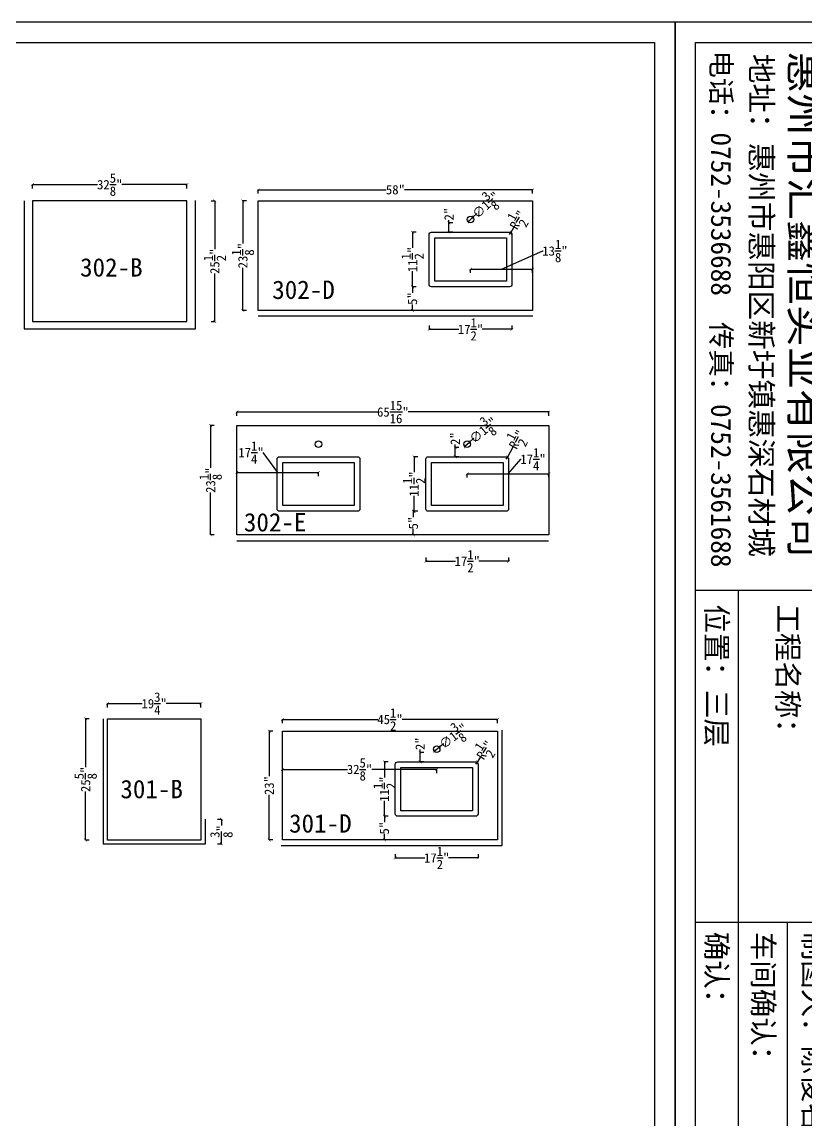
# Model space of a CAD drawing. Header units: millimetres. Extents: x 3183 to 64783, y -8707 to 2293.
# Drawn here: x 7377 to 11586, y -3600 to 2293 of the extents above; entities that cross this region are included whole.
import ezdxf

# ---------------------------------------------------------------- set-up
doc = ezdxf.new("R2010")
doc.units = ezdxf.units.MM
for name, color, linetype in [('大样', 3, 'Continuous'), ('标注', 1, 'Continuous'), ('框', 4, 'Continuous'), ('编号', 6, 'Continuous')]:
    doc.layers.add(name, color=color, linetype=linetype)
doc.styles.add('样式 1', font='NSimSun.ttf')
doc.linetypes.add('ZIGZAG', pattern='A,0.00254,-5.08,[131,ltypeshp.shx,S=5.08,R=0,X=-5.08,Y=0],-10.16,[131,ltypeshp.shx,S=5.08,R=180,X=5.08,Y=0],-5.08', length=20.32254)
doc.dimstyles.new('英寸', dxfattribs={"dimtxt": 50, "dimasz": 15, "dimexe": 1, "dimexo": 0.5, "dimtad": 0, "dimdec": 4, "dimlfac": 0.03937, "dimlunit": 5, "dimtxsty": '样式 1', "dimblk": 'ARCHTICK', "dimcen": 2.5, "dimclrt": 1, "dimadec": 0, "dimazin": 0, "dimtfac": 1, "dimtdec": 4, "dimtmove": 0, "dimatfit": 3, "dimfxl": 20, "dimfxlon": 1, "dimtolj": 1, "dimarcsym": 0})

# ---------------------------------------------------------------- blocks, each defined once
blk = doc.blocks.new('框')
for p, q in [((20795, -6593.4), (20795, -7291.7)), ((20795, -6844.9), (26301.7, -6844.9)), ((19174.7, -7084.3), (24363.8, -7084.3))]:
    blk.add_line(p, q)
at = {"layer": '框'}
blk.add_line((19174.7, -6593.4), (19174.7, -7291.7), dxfattribs=at)
for points in [[(16401.7, -391.7), (26401.7, -391.7), (26401.7, -7391.7), (16401.7, -7391.7)], [(16501.7, -491.7), (26301.7, -491.7), (26301.7, -7291.7), (16501.7, -7291.7)]]:
    blk.add_lwpolyline(points, close=True, dxfattribs=at)
at = {"layer": '框', "style": '样式 1'}
for s, height, p in [('惠州市汇鑫恒实业有限公司', 151.106, (16544.1, -6828.5)), ('地址：惠州市惠阳区新圩镇惠深石材城', 105.84, (16557.1, -7023.4)), ('电话：0752-3536688', 97.689, (16541.1, -7215.8)), ('传真：0752-3561688', 97.689, (17865.9, -7215.8))]:
    blk.add_text(s, height=height, dxfattribs=at).set_placement(p)
for tag, p in [('制图人：', (20840.1, -6764.8)), ('出图日期：', (22426.6, -6767.5)), ('图号：', (24401.3, -6776.7)), ('工程名称：', (19243.4, -6892.1)), ('车间确认：', (20840.1, -7012.5)), ('出货日期：', (22426.6, -7010.9)), ('工程编号：', (24384.7, -7131.5)), ('位置：', (19243.4, -7239.7)), ('确认：', (20840.1, -7240)), ('单位：', (22426.6, -7248.8))]:
    blk.add_attdef(tag, p, '', height=101.9, dxfattribs=at)
blk = doc.blocks.new('_ArchTick')
at = {"color": 0, "linetype": 'ByBlock', "const_width": 0.15}
blk.add_lwpolyline([(-0.5, -0.5), (0.5, 0.5)], dxfattribs=at)
blk = doc.blocks.new('*D18')
at = {"layer": 'Defpoints', "color": 0, "transparency": 16777216}
for p in [(8262.3, 1419.7), (7433.6, 1311.6), (8262.3, 1311.6)]:
    blk.add_point(p, dxfattribs=at)
at = {"layer": '标注', "color": 0, "lineweight": -2, "transparency": 16777216}
for p, q in [((7433.6, 1399.7), (7433.6, 1420.7)), ((7433.6, 1419.7), (7782.6, 1419.7)), ((8262.3, 1419.7), (7913.2, 1419.7)), ((8262.3, 1399.7), (8262.3, 1420.7))]:
    blk.add_line(p, q, dxfattribs=at)
at = {"layer": '标注', "color": 0, "lineweight": -2, "transparency": 16777216, "xscale": 15, "yscale": 15, "zscale": 15, "rotation": 180}
blk.add_blockref('_ArchTick', (7433.6, 1419.7), dxfattribs=at)
at = {"layer": '标注', "color": 0, "lineweight": -2, "transparency": 16777216, "xscale": 15, "yscale": 15, "zscale": 15}
blk.add_blockref('_ArchTick', (8262.3, 1419.7), dxfattribs=at)
at = {"layer": '标注', "color": 1, "transparency": 16777216, "insert": (7847.9, 1419.7), "char_height": 50, "attachment_point": 5, "style": '样式 1'}
blk.add_mtext('\\A1;32{\\H1x;\\S5/8;}"', dxfattribs=at)
blk = doc.blocks.new('*D19')
at = {"layer": 'Defpoints', "color": 0, "transparency": 16777216}
for p in [(8053.4, 1332.3), (8053.4, 684.6), (8411.7, 684.6)]:
    blk.add_point(p, dxfattribs=at)
at = {"layer": '标注', "color": 0, "lineweight": -2, "transparency": 16777216}
for p, q in [((8391.7, 1332.3), (8412.7, 1332.3)), ((8411.7, 1332.3), (8411.7, 1073.6)), ((8411.7, 684.6), (8411.7, 943.3)), ((8391.7, 684.6), (8412.7, 684.6))]:
    blk.add_line(p, q, dxfattribs=at)
at = {"layer": '标注', "color": 0, "lineweight": -2, "transparency": 16777216, "xscale": 15, "yscale": 15, "zscale": 15}
for p, rotation in [((8411.7, 1332.3), 90), ((8411.7, 684.6), 270)]:
    blk.add_blockref('_ArchTick', p, dxfattribs=dict(at, rotation=rotation))
at = {"layer": '标注', "color": 1, "transparency": 16777216, "insert": (8411.7, 1008.4), "char_height": 50, "attachment_point": 5, "rotation": 90, "style": '样式 1'}
blk.add_mtext('\\A1;25{\\H1x;\\S1/2;}"', dxfattribs=at)
blk = doc.blocks.new('*D22')
at = {"layer": 'Defpoints', "color": 0, "transparency": 16777216}
for p in [(10118, 1392), (8644.8, 1332.3), (10118, 1332.3)]:
    blk.add_point(p, dxfattribs=at)
at = {"layer": '标注', "color": 0, "lineweight": -2, "transparency": 16777216}
for p, q in [((8644.8, 1372), (8644.8, 1393)), ((8644.8, 1392), (9332.2, 1392)), ((10118, 1392), (9430.6, 1392)), ((10118, 1372), (10118, 1393))]:
    blk.add_line(p, q, dxfattribs=at)
at = {"layer": '标注', "color": 0, "lineweight": -2, "transparency": 16777216, "xscale": 15, "yscale": 15, "zscale": 15, "rotation": 180}
blk.add_blockref('_ArchTick', (8644.8, 1392), dxfattribs=at)
at = {"layer": '标注', "color": 0, "lineweight": -2, "transparency": 16777216, "xscale": 15, "yscale": 15, "zscale": 15}
blk.add_blockref('_ArchTick', (10118, 1392), dxfattribs=at)
at = {"layer": '标注', "color": 1, "transparency": 16777216, "insert": (9381.4, 1392), "char_height": 50, "attachment_point": 5, "style": '样式 1'}
blk.add_mtext('\\A1;58"', dxfattribs=at)
blk = doc.blocks.new('*D23')
at = {"layer": 'Defpoints', "color": 0, "transparency": 16777216}
for p in [(8562.3, 1332.3), (8644.8, 1332.3), (8644.8, 744.9)]:
    blk.add_point(p, dxfattribs=at)
at = {"layer": '标注', "color": 0, "lineweight": -2, "transparency": 16777216}
for p, q in [((8582.3, 1332.3), (8561.3, 1332.3)), ((8562.3, 1332.3), (8562.3, 1104.2)), ((8562.3, 744.9), (8562.3, 973)), ((8582.3, 744.9), (8561.3, 744.9))]:
    blk.add_line(p, q, dxfattribs=at)
at = {"layer": '标注', "color": 0, "lineweight": -2, "transparency": 16777216, "xscale": 15, "yscale": 15, "zscale": 15}
for p, rotation in [((8562.3, 1332.3), 90), ((8562.3, 744.9), 270)]:
    blk.add_blockref('_ArchTick', p, dxfattribs=dict(at, rotation=rotation))
at = {"layer": '标注', "color": 1, "transparency": 16777216, "insert": (8562.3, 1038.6), "char_height": 50, "attachment_point": 5, "rotation": 90, "style": '样式 1'}
blk.add_mtext('\\A1;23{\\H1x;\\S1/8;}"', dxfattribs=at)
blk = doc.blocks.new('*D24')
at = {"layer": 'Defpoints', "color": 0, "transparency": 16777216}
for p in [(10118, 965.9), (9784.6, 871.9), (10118, 871.9)]:
    blk.add_point(p, dxfattribs=at)
at = {"layer": '标注', "color": 0, "lineweight": -2, "transparency": 16777216}
for p, q in [((9951.3, 965.9), (10173.3, 1063.7)), ((10173.3, 1063.7), (10174.5, 1063.7)), ((9784.6, 945.9), (9784.6, 966.9)), ((9784.6, 965.9), (10118, 965.9)), ((10118, 945.9), (10118, 966.9))]:
    blk.add_line(p, q, dxfattribs=at)
at = {"layer": '标注', "color": 0, "lineweight": -2, "transparency": 16777216, "xscale": 15, "yscale": 15, "zscale": 15, "rotation": 180}
blk.add_blockref('_ArchTick', (9784.6, 965.9), dxfattribs=at)
at = {"layer": '标注', "color": 0, "lineweight": -2, "transparency": 16777216, "xscale": 15, "yscale": 15, "zscale": 15}
blk.add_blockref('_ArchTick', (10118, 965.9), dxfattribs=at)
at = {"layer": '标注', "color": 1, "transparency": 16777216, "insert": (10237.9, 1063.7), "char_height": 50, "attachment_point": 5, "style": '样式 1'}
blk.add_mtext('\\A1;13{\\H1x;\\S1/8;}"', dxfattribs=at)
blk = doc.blocks.new('*D25')
at = {"layer": 'Defpoints', "color": 0, "transparency": 16777216}
for p in [(9562.4, 1063), (10006.9, 1063), (10006.9, 643.3)]:
    blk.add_point(p, dxfattribs=at)
at = {"layer": '标注', "color": 0, "lineweight": -2, "transparency": 16777216}
for p, q in [((9562.4, 663.3), (9562.4, 642.3)), ((10006.9, 663.3), (10006.9, 642.3)), ((9562.4, 643.3), (9721.7, 643.3)), ((10006.9, 643.3), (9847.6, 643.3))]:
    blk.add_line(p, q, dxfattribs=at)
at = {"layer": '标注', "color": 0, "lineweight": -2, "transparency": 16777216, "xscale": 15, "yscale": 15, "zscale": 15, "rotation": 180}
blk.add_blockref('_ArchTick', (9562.4, 643.3), dxfattribs=at)
at = {"layer": '标注', "color": 0, "lineweight": -2, "transparency": 16777216, "xscale": 15, "yscale": 15, "zscale": 15}
blk.add_blockref('_ArchTick', (10006.9, 643.3), dxfattribs=at)
at = {"layer": '标注', "color": 1, "transparency": 16777216, "insert": (9784.6, 643.3), "char_height": 50, "attachment_point": 5, "style": '样式 1'}
blk.add_mtext('\\A1;17{\\H1x;\\S1/2;}"', dxfattribs=at)
blk = doc.blocks.new('*D26')
at = {"layer": 'Defpoints', "color": 0, "transparency": 16777216}
for p in [(9473.4, 1164), (9692.5, 1164), (9692.5, 871.9)]:
    blk.add_point(p, dxfattribs=at)
at = {"layer": '标注', "color": 0, "lineweight": -2, "transparency": 16777216}
for p, q in [((9493.4, 1164), (9472.4, 1164)), ((9473.4, 1164), (9473.4, 1080.9)), ((9473.4, 871.9), (9473.4, 955)), ((9493.4, 871.9), (9472.4, 871.9))]:
    blk.add_line(p, q, dxfattribs=at)
at = {"layer": '标注', "color": 0, "lineweight": -2, "transparency": 16777216, "xscale": 15, "yscale": 15, "zscale": 15}
for p, rotation in [((9473.4, 1164), 90), ((9473.4, 871.9), 270)]:
    blk.add_blockref('_ArchTick', p, dxfattribs=dict(at, rotation=rotation))
at = {"layer": '标注', "color": 1, "transparency": 16777216, "insert": (9473.4, 1018), "char_height": 50, "attachment_point": 5, "rotation": 90, "style": '样式 1'}
blk.add_mtext('\\A1;11{\\H1x;\\S1/2;}"', dxfattribs=at)
blk = doc.blocks.new('*D27')
at = {"layer": 'Defpoints', "color": 0, "transparency": 16777216}
for p in [(9692.5, 871.9), (9473.4, 744.9), (9692.5, 744.9)]:
    blk.add_point(p, dxfattribs=at)
at = {"layer": '标注', "color": 0, "lineweight": -2, "transparency": 16777216}
for p, q in [((9493.4, 871.9), (9472.4, 871.9)), ((9473.4, 871.9), (9473.4, 839.8)), ((9473.4, 744.9), (9473.4, 777.1)), ((9493.4, 744.9), (9472.4, 744.9))]:
    blk.add_line(p, q, dxfattribs=at)
at = {"layer": '标注', "color": 0, "lineweight": -2, "transparency": 16777216, "xscale": 15, "yscale": 15, "zscale": 15}
for p, rotation in [((9473.4, 871.9), 90), ((9473.4, 744.9), 270)]:
    blk.add_blockref('_ArchTick', p, dxfattribs=dict(at, rotation=rotation))
at = {"layer": '标注', "color": 1, "transparency": 16777216, "insert": (9473.4, 808.4), "char_height": 50, "attachment_point": 5, "rotation": 90, "style": '样式 1'}
blk.add_mtext('\\A1;5"', dxfattribs=at)
blk = doc.blocks.new('*D28')
at = {"layer": 'Defpoints', "color": 0, "transparency": 16777216}
for p in [(9668.9, 1214.8), (9784.6, 1214.8), (9784.6, 1164)]:
    blk.add_point(p, dxfattribs=at)
at = {"layer": '标注', "color": 0, "lineweight": -2, "transparency": 16777216}
for p, q in [((9688.9, 1214.8), (9667.9, 1214.8)), ((9668.9, 1214.8), (9668.9, 1229.8)), ((9668.9, 1164), (9668.9, 1214.8)), ((9688.9, 1164), (9667.9, 1164))]:
    blk.add_line(p, q, dxfattribs=at)
at = {"layer": '标注', "color": 0, "lineweight": -2, "transparency": 16777216, "xscale": 15, "yscale": 15, "zscale": 15}
for p, rotation in [((9668.9, 1214.8), 90), ((9668.9, 1164), 270)]:
    blk.add_blockref('_ArchTick', p, dxfattribs=dict(at, rotation=rotation))
at = {"layer": '标注', "color": 1, "transparency": 16777216, "insert": (9668.9, 1261.4), "char_height": 50, "attachment_point": 5, "rotation": 90, "style": '样式 1'}
blk.add_mtext('\\A1;2"', dxfattribs=at)
blk = doc.blocks.new('*D29')
at = {"layer": 'Defpoints', "color": 0, "transparency": 16777216}
for p in [(9994.2, 1151.3), (10000.4, 1162.4)]:
    blk.add_point(p, dxfattribs=at)
at = {"layer": '标注', "color": 0, "lineweight": -2, "transparency": 16777216}
for p in [(10015, 1188.6), (9994.2, 1151.3)]:
    blk.add_line(p, (10000.4, 1162.4), dxfattribs=at)
at = {"layer": '标注', "color": 0, "lineweight": -2, "transparency": 16777216, "xscale": 15, "yscale": 15, "zscale": 15, "rotation": 240.7842765634406}
blk.add_blockref('_ArchTick', (10000.4, 1162.4), dxfattribs=at)
at = {"layer": '标注', "color": 1, "transparency": 16777216, "insert": (10038.4, 1230.5), "char_height": 50, "attachment_point": 5, "rotation": 60.78428, "style": '样式 1'}
blk.add_mtext('\\A1;R{\\H1x;\\S1/2;}"', dxfattribs=at)
blk = doc.blocks.new('*D30')
at = {"layer": 'Defpoints', "color": 0, "transparency": 16777216}
for p in [(9797.4, 1244.2), (9771.9, 1220.3)]:
    blk.add_point(p, dxfattribs=at)
at = {"layer": '标注', "color": 0, "lineweight": -2, "transparency": 16777216}
for p in [(9771.9, 1220.3), (9819.2, 1264.8)]:
    blk.add_line(p, (9797.4, 1244.2), dxfattribs=at)
at = {"layer": '标注', "color": 0, "lineweight": -2, "transparency": 16777216, "xscale": 15, "yscale": 15, "zscale": 15}
for p, rotation in [((9797.4, 1244.2), 223.2297964419251), ((9771.9, 1220.3), 43.22979644192511)]:
    blk.add_blockref('_ArchTick', p, dxfattribs=dict(at, rotation=rotation))
at = {"layer": '标注', "color": 1, "transparency": 16777216, "insert": (9867.5, 1310.2), "char_height": 50, "attachment_point": 5, "rotation": 43.2298, "style": '样式 1'}
blk.add_mtext('\\A1;∅1{\\H1x;\\S3/8;}"', dxfattribs=at)
blk = doc.blocks.new('*D31')
at = {"layer": 'Defpoints', "color": 0, "transparency": 16777216}
for p in [(10205.2, 199.6), (8530.4, 127.4), (10205.2, 127.4)]:
    blk.add_point(p, dxfattribs=at)
at = {"layer": '标注', "color": 0, "lineweight": -2, "transparency": 16777216}
for p, q in [((8530.4, 179.6), (8530.4, 200.6)), ((8530.4, 199.6), (9286.5, 199.6)), ((10205.2, 199.6), (9449.2, 199.6)), ((10205.2, 179.6), (10205.2, 200.6))]:
    blk.add_line(p, q, dxfattribs=at)
at = {"layer": '标注', "color": 0, "lineweight": -2, "transparency": 16777216, "xscale": 15, "yscale": 15, "zscale": 15, "rotation": 180}
blk.add_blockref('_ArchTick', (8530.4, 199.6), dxfattribs=at)
at = {"layer": '标注', "color": 0, "lineweight": -2, "transparency": 16777216, "xscale": 15, "yscale": 15, "zscale": 15}
blk.add_blockref('_ArchTick', (10205.2, 199.6), dxfattribs=at)
at = {"layer": '标注', "color": 1, "transparency": 16777216, "insert": (9367.8, 199.6), "char_height": 50, "attachment_point": 5, "style": '样式 1'}
blk.add_mtext('\\A1;65{\\H1x;\\S15/16;}"', dxfattribs=at)
blk = doc.blocks.new('*D32')
at = {"layer": 'Defpoints', "color": 0, "transparency": 16777216}
for p in [(8389.2, 127.4), (8649.6, 127.4), (8649.6, -460)]:
    blk.add_point(p, dxfattribs=at)
at = {"layer": '标注', "color": 0, "lineweight": -2, "transparency": 16777216}
for p, q in [((8409.2, 127.4), (8388.2, 127.4)), ((8389.2, 127.4), (8389.2, -100.7)), ((8389.2, -460), (8389.2, -231.9)), ((8409.2, -460), (8388.2, -460))]:
    blk.add_line(p, q, dxfattribs=at)
at = {"layer": '标注', "color": 0, "lineweight": -2, "transparency": 16777216, "xscale": 15, "yscale": 15, "zscale": 15}
for p, rotation in [((8389.2, 127.4), 90), ((8389.2, -460), 270)]:
    blk.add_blockref('_ArchTick', p, dxfattribs=dict(at, rotation=rotation))
at = {"layer": '标注', "color": 1, "transparency": 16777216, "insert": (8389.2, -166.3), "char_height": 50, "attachment_point": 5, "rotation": 90, "style": '样式 1'}
blk.add_mtext('\\A1;23{\\H1x;\\S1/8;}"', dxfattribs=at)
blk = doc.blocks.new('*D33')
at = {"layer": 'Defpoints', "color": 0, "transparency": 16777216}
for p in [(8968.5, -124.3), (8530.4, -293.6), (8968.5, -333)]:
    blk.add_point(p, dxfattribs=at)
at = {"layer": '标注', "color": 0, "lineweight": -2, "transparency": 16777216}
for p, q in [((8672.1, -17.9), (8670.9, -17.9)), ((8749.5, -124.3), (8672.1, -17.9)), ((8530.4, -144.3), (8530.4, -123.3)), ((8530.4, -124.3), (8968.5, -124.3)), ((8968.5, -144.3), (8968.5, -123.3))]:
    blk.add_line(p, q, dxfattribs=at)
at = {"layer": '标注', "color": 0, "lineweight": -2, "transparency": 16777216, "xscale": 15, "yscale": 15, "zscale": 15, "rotation": 180}
blk.add_blockref('_ArchTick', (8530.4, -124.3), dxfattribs=at)
at = {"layer": '标注', "color": 0, "lineweight": -2, "transparency": 16777216, "xscale": 15, "yscale": 15, "zscale": 15}
blk.add_blockref('_ArchTick', (8968.5, -124.3), dxfattribs=at)
at = {"layer": '标注', "color": 1, "transparency": 16777216, "insert": (8606.4, -17.9), "char_height": 50, "attachment_point": 5, "style": '样式 1'}
blk.add_mtext('\\A1;17{\\H1x;\\S1/4;}"', dxfattribs=at)
blk = doc.blocks.new('*D34')
at = {"layer": 'Defpoints', "color": 0, "transparency": 16777216}
for p in [(10205.2, -132.8), (9767.1, -333), (10205.2, -333)]:
    blk.add_point(p, dxfattribs=at)
at = {"layer": '标注', "color": 0, "lineweight": -2, "transparency": 16777216}
for p, q in [((9986.1, -132.8), (10054.5, -53.6)), ((10054.5, -53.6), (10055.8, -53.6)), ((9767.1, -152.8), (9767.1, -131.8)), ((9767.1, -132.8), (10205.2, -132.8)), ((10205.2, -152.8), (10205.2, -131.8))]:
    blk.add_line(p, q, dxfattribs=at)
at = {"layer": '标注', "color": 0, "lineweight": -2, "transparency": 16777216, "xscale": 15, "yscale": 15, "zscale": 15, "rotation": 180}
blk.add_blockref('_ArchTick', (9767.1, -132.8), dxfattribs=at)
at = {"layer": '标注', "color": 0, "lineweight": -2, "transparency": 16777216, "xscale": 15, "yscale": 15, "zscale": 15}
blk.add_blockref('_ArchTick', (10205.2, -132.8), dxfattribs=at)
at = {"layer": '标注', "color": 1, "transparency": 16777216, "insert": (10120.2, -53.6), "char_height": 50, "attachment_point": 5, "style": '样式 1'}
blk.add_mtext('\\A1;17{\\H1x;\\S1/4;}"', dxfattribs=at)
blk = doc.blocks.new('*D35')
at = {"layer": 'Defpoints', "color": 0, "transparency": 16777216}
for p in [(9702.5, 9.9), (9767.1, 9.9), (9767.1, -40.9)]:
    blk.add_point(p, dxfattribs=at)
at = {"layer": '标注', "color": 0, "lineweight": -2, "transparency": 16777216}
for p, q in [((9722.5, 9.9), (9701.5, 9.9)), ((9702.5, 9.9), (9702.5, 24.9)), ((9702.5, -40.9), (9702.5, 9.9)), ((9722.5, -40.9), (9701.5, -40.9))]:
    blk.add_line(p, q, dxfattribs=at)
at = {"layer": '标注', "color": 0, "lineweight": -2, "transparency": 16777216, "xscale": 15, "yscale": 15, "zscale": 15}
for p, rotation in [((9702.5, 9.9), 90), ((9702.5, -40.9), 270)]:
    blk.add_blockref('_ArchTick', p, dxfattribs=dict(at, rotation=rotation))
at = {"layer": '标注', "color": 1, "transparency": 16777216, "insert": (9702.5, 56.6), "char_height": 50, "attachment_point": 5, "rotation": 90, "style": '样式 1'}
blk.add_mtext('\\A1;2"', dxfattribs=at)
blk = doc.blocks.new('*D36')
at = {"layer": 'Defpoints', "color": 0, "transparency": 16777216}
for p in [(9481.2, -40.9), (9600.8, -40.9), (9600.8, -333)]:
    blk.add_point(p, dxfattribs=at)
at = {"layer": '标注', "color": 0, "lineweight": -2, "transparency": 16777216}
for p, q in [((9501.2, -40.9), (9480.2, -40.9)), ((9481.2, -40.9), (9481.2, -124)), ((9481.2, -333), (9481.2, -249.8)), ((9501.2, -333), (9480.2, -333))]:
    blk.add_line(p, q, dxfattribs=at)
at = {"layer": '标注', "color": 0, "lineweight": -2, "transparency": 16777216, "xscale": 15, "yscale": 15, "zscale": 15}
for p, rotation in [((9481.2, -40.9), 90), ((9481.2, -333), 270)]:
    blk.add_blockref('_ArchTick', p, dxfattribs=dict(at, rotation=rotation))
at = {"layer": '标注', "color": 1, "transparency": 16777216, "insert": (9481.2, -186.9), "char_height": 50, "attachment_point": 5, "rotation": 90, "style": '样式 1'}
blk.add_mtext('\\A1;11{\\H1x;\\S1/2;}"', dxfattribs=at)
blk = doc.blocks.new('*D37')
at = {"layer": 'Defpoints', "color": 0, "transparency": 16777216}
for p in [(9657.3, -333), (9477.5, -460), (9657.3, -460)]:
    blk.add_point(p, dxfattribs=at)
at = {"layer": '标注', "color": 0, "lineweight": -2, "transparency": 16777216}
for p, q in [((9497.5, -333), (9476.5, -333)), ((9477.5, -333), (9477.5, -365.1)), ((9497.5, -460), (9476.5, -460)), ((9477.5, -460), (9477.5, -427.8))]:
    blk.add_line(p, q, dxfattribs=at)
at = {"layer": '标注', "color": 0, "lineweight": -2, "transparency": 16777216, "xscale": 15, "yscale": 15, "zscale": 15}
for p, rotation in [((9477.5, -333), 90), ((9477.5, -460), 270)]:
    blk.add_blockref('_ArchTick', p, dxfattribs=dict(at, rotation=rotation))
at = {"layer": '标注', "color": 1, "transparency": 16777216, "insert": (9477.5, -396.5), "char_height": 50, "attachment_point": 5, "rotation": 90, "style": '样式 1'}
blk.add_mtext('\\A1;5"', dxfattribs=at)
blk = doc.blocks.new('*D38')
at = {"layer": 'Defpoints', "color": 0, "transparency": 16777216}
for p in [(9544.8, -270.3), (9989.3, -270.3), (9989.3, -601.1)]:
    blk.add_point(p, dxfattribs=at)
at = {"layer": '标注', "color": 0, "lineweight": -2, "transparency": 16777216}
for p, q in [((9544.8, -581.1), (9544.8, -602.1)), ((9989.3, -581.1), (9989.3, -602.1)), ((9544.8, -601.1), (9704.2, -601.1)), ((9989.3, -601.1), (9830, -601.1))]:
    blk.add_line(p, q, dxfattribs=at)
at = {"layer": '标注', "color": 0, "lineweight": -2, "transparency": 16777216, "xscale": 15, "yscale": 15, "zscale": 15, "rotation": 180}
blk.add_blockref('_ArchTick', (9544.8, -601.1), dxfattribs=at)
at = {"layer": '标注', "color": 0, "lineweight": -2, "transparency": 16777216, "xscale": 15, "yscale": 15, "zscale": 15}
blk.add_blockref('_ArchTick', (9989.3, -601.1), dxfattribs=at)
at = {"layer": '标注', "color": 1, "transparency": 16777216, "insert": (9767.1, -601.1), "char_height": 50, "attachment_point": 5, "style": '样式 1'}
blk.add_mtext('\\A1;17{\\H1x;\\S1/2;}"', dxfattribs=at)
blk = doc.blocks.new('*D39')
at = {"layer": 'Defpoints', "color": 0, "transparency": 16777216}
for p in [(9753.8, 16), (9780.3, 38.8)]:
    blk.add_point(p, dxfattribs=at)
at = {"layer": '标注', "color": 0, "lineweight": -2, "transparency": 16777216}
for p in [(9753.8, 16), (9803.1, 58.3)]:
    blk.add_line(p, (9780.3, 38.8), dxfattribs=at)
at = {"layer": '标注', "color": 0, "lineweight": -2, "transparency": 16777216, "xscale": 15, "yscale": 15, "zscale": 15}
for p, rotation in [((9753.8, 16), 40.62818012441288), ((9780.3, 38.8), 220.6281801244129)]:
    blk.add_blockref('_ArchTick', p, dxfattribs=dict(at, rotation=rotation))
at = {"layer": '标注', "color": 1, "transparency": 16777216, "insert": (9853.4, 101.4), "char_height": 50, "attachment_point": 5, "rotation": 40.62818, "style": '样式 1'}
blk.add_mtext('\\A1;∅1{\\H1x;\\S3/8;}"', dxfattribs=at)
blk = doc.blocks.new('*D40')
at = {"layer": 'Defpoints', "color": 0, "transparency": 16777216}
for p in [(9976.6, -53.6), (9982.7, -42.4)]:
    blk.add_point(p, dxfattribs=at)
at = {"layer": '标注', "color": 0, "lineweight": -2, "transparency": 16777216}
for p in [(10011.2, 10.3), (9976.6, -53.6)]:
    blk.add_line(p, (9982.7, -42.4), dxfattribs=at)
at = {"layer": '标注', "color": 0, "lineweight": -2, "transparency": 16777216, "xscale": 15, "yscale": 15, "zscale": 15, "rotation": 241.607995542872}
blk.add_blockref('_ArchTick', (9982.7, -42.4), dxfattribs=at)
at = {"layer": '标注', "color": 1, "transparency": 16777216, "insert": (10034, 52.5), "char_height": 50, "attachment_point": 5, "rotation": 61.608, "style": '样式 1'}
blk.add_mtext('\\A1;R{\\H1x;\\S1/2;}"', dxfattribs=at)
blk = doc.blocks.new('*D48')
at = {"layer": 'Defpoints', "color": 0, "transparency": 16777216}
for p in [(8337, -1365.3), (7835.4, -1616.2), (8337, -1616.2)]:
    blk.add_point(p, dxfattribs=at)
at = {"layer": '标注', "color": 0, "lineweight": -2, "transparency": 16777216}
for p, q in [((7835.4, -1385.3), (7835.4, -1364.3)), ((7835.4, -1365.3), (8021.7, -1365.3)), ((8337, -1365.3), (8150.6, -1365.3)), ((8337, -1385.3), (8337, -1364.3))]:
    blk.add_line(p, q, dxfattribs=at)
at = {"layer": '标注', "color": 0, "lineweight": -2, "transparency": 16777216, "xscale": 15, "yscale": 15, "zscale": 15, "rotation": 180}
blk.add_blockref('_ArchTick', (7835.4, -1365.3), dxfattribs=at)
at = {"layer": '标注', "color": 0, "lineweight": -2, "transparency": 16777216, "xscale": 15, "yscale": 15, "zscale": 15}
blk.add_blockref('_ArchTick', (8337, -1365.3), dxfattribs=at)
at = {"layer": '标注', "color": 1, "transparency": 16777216, "insert": (8086.2, -1365.3), "char_height": 50, "attachment_point": 5, "style": '样式 1'}
blk.add_mtext('\\A1;19{\\H1x;\\S3/4;}"', dxfattribs=at)
blk = doc.blocks.new('*D49')
at = {"layer": 'Defpoints', "color": 0, "transparency": 16777216}
for p in [(7718.1, -1446.4), (7835.4, -1446.4), (7835.4, -2097.2)]:
    blk.add_point(p, dxfattribs=at)
at = {"layer": '标注', "color": 0, "lineweight": -2, "transparency": 16777216}
for p, q in [((7738.1, -1446.4), (7717.1, -1446.4)), ((7718.1, -1446.4), (7718.1, -1706.2)), ((7718.1, -2097.2), (7718.1, -1837.4)), ((7738.1, -2097.2), (7717.1, -2097.2))]:
    blk.add_line(p, q, dxfattribs=at)
at = {"layer": '标注', "color": 0, "lineweight": -2, "transparency": 16777216, "xscale": 15, "yscale": 15, "zscale": 15}
for p, rotation in [((7718.1, -1446.4), 90), ((7718.1, -2097.2), 270)]:
    blk.add_blockref('_ArchTick', p, dxfattribs=dict(at, rotation=rotation))
at = {"layer": '标注', "color": 1, "transparency": 16777216, "insert": (7718.1, -1771.8), "char_height": 50, "attachment_point": 5, "rotation": 90, "style": '样式 1'}
blk.add_mtext('\\A1;25{\\H1x;\\S5/8;}"', dxfattribs=at)
blk = doc.blocks.new('*D50')
at = {"layer": 'Defpoints', "color": 0, "transparency": 16777216}
for p in [(9930.2, -1450.4), (8774.5, -1512.9), (9930.2, -1512.9)]:
    blk.add_point(p, dxfattribs=at)
at = {"layer": '标注', "color": 0, "lineweight": -2, "transparency": 16777216}
for p, q in [((8774.5, -1470.4), (8774.5, -1449.4)), ((8774.5, -1450.4), (9286.6, -1450.4)), ((9930.2, -1450.4), (9418, -1450.4)), ((9930.2, -1470.4), (9930.2, -1449.4))]:
    blk.add_line(p, q, dxfattribs=at)
at = {"layer": '标注', "color": 0, "lineweight": -2, "transparency": 16777216, "xscale": 15, "yscale": 15, "zscale": 15, "rotation": 180}
blk.add_blockref('_ArchTick', (8774.5, -1450.4), dxfattribs=at)
at = {"layer": '标注', "color": 0, "lineweight": -2, "transparency": 16777216, "xscale": 15, "yscale": 15, "zscale": 15}
blk.add_blockref('_ArchTick', (9930.2, -1450.4), dxfattribs=at)
at = {"layer": '标注', "color": 1, "transparency": 16777216, "insert": (9352.3, -1450.4), "char_height": 50, "attachment_point": 5, "style": '样式 1'}
blk.add_mtext('\\A1;45{\\H1x;\\S1/2;}"', dxfattribs=at)
blk = doc.blocks.new('*D51')
at = {"layer": 'Defpoints', "color": 0, "transparency": 16777216}
for p in [(8774.5, -1512.9), (8704.2, -2097.1), (8774.5, -2097.1)]:
    blk.add_point(p, dxfattribs=at)
at = {"layer": '标注', "color": 0, "lineweight": -2, "transparency": 16777216}
for p, q in [((8724.2, -1512.9), (8703.2, -1512.9)), ((8704.2, -1512.9), (8704.2, -1755.5)), ((8704.2, -2097.1), (8704.2, -1854.5)), ((8724.2, -2097.1), (8703.2, -2097.1))]:
    blk.add_line(p, q, dxfattribs=at)
at = {"layer": '标注', "color": 0, "lineweight": -2, "transparency": 16777216, "xscale": 15, "yscale": 15, "zscale": 15}
for p, rotation in [((8704.2, -1512.9), 90), ((8704.2, -2097.1), 270)]:
    blk.add_blockref('_ArchTick', p, dxfattribs=dict(at, rotation=rotation))
at = {"layer": '标注', "color": 1, "transparency": 16777216, "insert": (8704.2, -1805), "char_height": 50, "attachment_point": 5, "rotation": 90, "style": '样式 1'}
blk.add_mtext('\\A1;23"', dxfattribs=at)
blk = doc.blocks.new('*D52')
at = {"layer": 'Defpoints', "color": 0, "transparency": 16777216}
for p in [(8774.5, -1718.1), (8774.5, -1970.1), (9603.1, -1970.1)]:
    blk.add_point(p, dxfattribs=at)
at = {"layer": '标注', "color": 0, "lineweight": -2, "transparency": 16777216}
for p, q in [((8774.5, -1738.1), (8774.5, -1717.1)), ((8774.5, -1718.1), (9123.5, -1718.1)), ((9603.1, -1718.1), (9254.1, -1718.1)), ((9603.1, -1738.1), (9603.1, -1717.1))]:
    blk.add_line(p, q, dxfattribs=at)
at = {"layer": '标注', "color": 0, "lineweight": -2, "transparency": 16777216, "xscale": 15, "yscale": 15, "zscale": 15, "rotation": 180}
blk.add_blockref('_ArchTick', (8774.5, -1718.1), dxfattribs=at)
at = {"layer": '标注', "color": 0, "lineweight": -2, "transparency": 16777216, "xscale": 15, "yscale": 15, "zscale": 15}
blk.add_blockref('_ArchTick', (9603.1, -1718.1), dxfattribs=at)
at = {"layer": '标注', "color": 1, "transparency": 16777216, "insert": (9188.8, -1718.1), "char_height": 50, "attachment_point": 5, "style": '样式 1'}
blk.add_mtext('\\A1;32{\\H1x;\\S5/8;}"', dxfattribs=at)
blk = doc.blocks.new('*D53')
at = {"layer": 'Defpoints', "color": 0, "transparency": 16777216}
for p in [(9380.9, -1867.6), (9825.4, -1867.6), (9825.4, -2193.3)]:
    blk.add_point(p, dxfattribs=at)
at = {"layer": '标注', "color": 0, "lineweight": -2, "transparency": 16777216}
for p, q in [((9380.9, -2173.3), (9380.9, -2194.3)), ((9825.4, -2173.3), (9825.4, -2194.3)), ((9380.9, -2193.3), (9540.2, -2193.3)), ((9825.4, -2193.3), (9666.1, -2193.3))]:
    blk.add_line(p, q, dxfattribs=at)
at = {"layer": '标注', "color": 0, "lineweight": -2, "transparency": 16777216, "xscale": 15, "yscale": 15, "zscale": 15, "rotation": 180}
blk.add_blockref('_ArchTick', (9380.9, -2193.3), dxfattribs=at)
at = {"layer": '标注', "color": 0, "lineweight": -2, "transparency": 16777216, "xscale": 15, "yscale": 15, "zscale": 15}
blk.add_blockref('_ArchTick', (9825.4, -2193.3), dxfattribs=at)
at = {"layer": '标注', "color": 1, "transparency": 16777216, "insert": (9603.1, -2193.3), "char_height": 50, "attachment_point": 5, "style": '样式 1'}
blk.add_mtext('\\A1;17{\\H1x;\\S1/2;}"', dxfattribs=at)
blk = doc.blocks.new('*D54')
at = {"layer": 'Defpoints', "color": 0, "transparency": 16777216}
for p in [(9322.5, -1678), (9465.7, -1678), (9465.7, -1970.1)]:
    blk.add_point(p, dxfattribs=at)
at = {"layer": '标注', "color": 0, "lineweight": -2, "transparency": 16777216}
for p, q in [((9342.5, -1678), (9321.5, -1678)), ((9322.5, -1678), (9322.5, -1761.1)), ((9322.5, -1970.1), (9322.5, -1886.9)), ((9342.5, -1970.1), (9321.5, -1970.1))]:
    blk.add_line(p, q, dxfattribs=at)
at = {"layer": '标注', "color": 0, "lineweight": -2, "transparency": 16777216, "xscale": 15, "yscale": 15, "zscale": 15}
for p, rotation in [((9322.5, -1678), 90), ((9322.5, -1970.1), 270)]:
    blk.add_blockref('_ArchTick', p, dxfattribs=dict(at, rotation=rotation))
at = {"layer": '标注', "color": 1, "transparency": 16777216, "insert": (9322.5, -1824), "char_height": 50, "attachment_point": 5, "rotation": 90, "style": '样式 1'}
blk.add_mtext('\\A1;11{\\H1x;\\S1/2;}"', dxfattribs=at)
blk = doc.blocks.new('*D55')
at = {"layer": 'Defpoints', "color": 0, "transparency": 16777216}
for p in [(9465.7, -1970.1), (9322.5, -2097.1), (9465.7, -2097.1)]:
    blk.add_point(p, dxfattribs=at)
at = {"layer": '标注', "color": 0, "lineweight": -2, "transparency": 16777216}
for p, q in [((9342.5, -1970.1), (9321.5, -1970.1)), ((9322.5, -1970.1), (9322.5, -2002.2)), ((9342.5, -2097.1), (9321.5, -2097.1)), ((9322.5, -2097.1), (9322.5, -2064.9))]:
    blk.add_line(p, q, dxfattribs=at)
at = {"layer": '标注', "color": 0, "lineweight": -2, "transparency": 16777216, "xscale": 15, "yscale": 15, "zscale": 15}
for p, rotation in [((9322.5, -1970.1), 90), ((9322.5, -2097.1), 270)]:
    blk.add_blockref('_ArchTick', p, dxfattribs=dict(at, rotation=rotation))
at = {"layer": '标注', "color": 1, "transparency": 16777216, "insert": (9322.5, -2033.6), "char_height": 50, "attachment_point": 5, "rotation": 90, "style": '样式 1'}
blk.add_mtext('\\A1;5"', dxfattribs=at)
blk = doc.blocks.new('*D56')
at = {"layer": 'Defpoints', "color": 0, "transparency": 16777216}
for p in [(9514, -1627.2), (9603.1, -1627.2), (9603.1, -1678)]:
    blk.add_point(p, dxfattribs=at)
at = {"layer": '标注', "color": 0, "lineweight": -2, "transparency": 16777216}
for p, q in [((9534, -1627.2), (9513, -1627.2)), ((9514, -1627.2), (9514, -1612.2)), ((9514, -1678), (9514, -1627.2)), ((9534, -1678), (9513, -1678))]:
    blk.add_line(p, q, dxfattribs=at)
at = {"layer": '标注', "color": 0, "lineweight": -2, "transparency": 16777216, "xscale": 15, "yscale": 15, "zscale": 15}
for p, rotation in [((9514, -1627.2), 90), ((9514, -1678), 270)]:
    blk.add_blockref('_ArchTick', p, dxfattribs=dict(at, rotation=rotation))
at = {"layer": '标注', "color": 1, "transparency": 16777216, "insert": (9514, -1580.5), "char_height": 50, "attachment_point": 5, "rotation": 90, "style": '样式 1'}
blk.add_mtext('\\A1;2"', dxfattribs=at)
blk = doc.blocks.new('*D57')
at = {"layer": 'Defpoints', "color": 0, "transparency": 16777216}
for p in [(9589.3, -1620.4), (9616.9, -1599)]:
    blk.add_point(p, dxfattribs=at)
at = {"layer": '标注', "color": 0, "lineweight": -2, "transparency": 16777216}
for p in [(9640.7, -1580.6), (9589.3, -1620.4)]:
    blk.add_line(p, (9616.9, -1599), dxfattribs=at)
at = {"layer": '标注', "color": 0, "lineweight": -2, "transparency": 16777216, "xscale": 15, "yscale": 15, "zscale": 15}
for p, rotation in [((9616.9, -1599), 217.7875969320928), ((9589.3, -1620.4), 37.78759693209278)]:
    blk.add_blockref('_ArchTick', p, dxfattribs=dict(at, rotation=rotation))
at = {"layer": '标注', "color": 1, "transparency": 16777216, "insert": (9693, -1540), "char_height": 50, "attachment_point": 5, "rotation": 37.7876, "style": '样式 1'}
blk.add_mtext('\\A1;∅1{\\H1x;\\S3/8;}"', dxfattribs=at)
blk = doc.blocks.new('*D58')
at = {"layer": 'Defpoints', "color": 0, "transparency": 16777216}
for p in [(9812.7, -1690.7), (9819.6, -1680)]:
    blk.add_point(p, dxfattribs=at)
at = {"layer": '标注', "color": 0, "lineweight": -2, "transparency": 16777216}
for p in [(9812.7, -1690.7), (9835.9, -1654.8)]:
    blk.add_line(p, (9819.6, -1680), dxfattribs=at)
at = {"layer": '标注', "color": 0, "lineweight": -2, "transparency": 16777216, "xscale": 15, "yscale": 15, "zscale": 15, "rotation": 237.1523181572178}
blk.add_blockref('_ArchTick', (9819.6, -1680), dxfattribs=at)
at = {"layer": '标注', "color": 1, "transparency": 16777216, "insert": (9861.9, -1614.5), "char_height": 50, "attachment_point": 5, "rotation": 57.15232, "style": '样式 1'}
blk.add_mtext('\\A1;R{\\H1x;\\S1/2;}"', dxfattribs=at)
blk = doc.blocks.new('*D96')
at = {"layer": 'Defpoints', "color": 0, "transparency": 16777216}
for p in [(8362.6, -1985.8), (8362.6, -2117.7), (8447, -2117.7)]:
    blk.add_point(p, dxfattribs=at)
at = {"layer": '标注', "color": 0, "lineweight": -2, "transparency": 16777216}
for p, q in [((8427, -1985.8), (8448, -1985.8)), ((8447, -1985.8), (8447, -2020.1)), ((8427, -2117.7), (8448, -2117.7)), ((8447, -2117.7), (8447, -2083.4))]:
    blk.add_line(p, q, dxfattribs=at)
at = {"layer": '标注', "color": 0, "lineweight": -2, "transparency": 16777216, "xscale": 15, "yscale": 15, "zscale": 15}
for p, rotation in [((8447, -1985.8), 90), ((8447, -2117.7), 270)]:
    blk.add_blockref('_ArchTick', p, dxfattribs=dict(at, rotation=rotation))
at = {"layer": '标注', "color": 1, "transparency": 16777216, "insert": (8447, -2051.7), "char_height": 50, "attachment_point": 5, "rotation": 90, "style": '样式 1'}
blk.add_mtext('\\A1;\\S3/8;"', dxfattribs=at)

msp = doc.modelspace()

# ---------------------------------------------------------------- linework, layer by layer
for points in [[(7433.59207, 684.58906), (8262.26707, 684.58906), (8262.26707, 1332.28906), (7433.59207, 1332.28906)], [(8644.8136, 1332.28906), (10118.0136, 1332.28906), (10118.0136, 744.91406), (8644.8136, 744.91406)], [(8530.38946, 127.3995), (10205.22046, 127.3995), (10205.22046, -459.9755), (8530.38946, -459.9755)], [(7835.3618, -1446.35805), (8337.0118, -1446.35805), (8337.0118, -2097.23305), (7835.3618, -2097.23305)], [(8774.47236, -1512.87243), (9930.17236, -1512.87243), (9930.17236, -2097.07243), (8774.47236, -2097.07243)]]:
    msp.add_lwpolyline(points, close=True)
for points in [[(9994.1886, 871.91406), (9575.0886, 871.91406, -0.4142135624), (9562.3886, 884.61406), (9562.3886, 1151.31406, -0.4142135624), (9575.0886, 1164.01406), (9994.1886, 1164.01406, -0.4142135624), (10006.8886, 1151.31406), (10006.8886, 884.61406, -0.4142135624)], [(9178.08946, -332.9755), (8758.98946, -332.9755, -0.4142135624), (8746.28946, -320.2755), (8746.28946, -53.5755, -0.4142135624), (8758.98946, -40.8755), (9178.08946, -40.8755, -0.4142135624), (9190.78946, -53.5755), (9190.78946, -320.2755, -0.4142135624)], [(9976.62046, -332.9755), (9557.52046, -332.9755, -0.4142135624), (9544.82046, -320.2755), (9544.82046, -53.5755, -0.4142135624), (9557.52046, -40.8755), (9976.62046, -40.8755, -0.4142135624), (9989.32046, -53.5755), (9989.32046, -320.2755, -0.4142135624)], [(9812.69736, -1970.07243), (9393.59736, -1970.07243, -0.4142135624), (9380.89736, -1957.37243), (9380.89736, -1690.67243, -0.4142135624), (9393.59736, -1677.97243), (9812.69736, -1677.97243, -0.4142135624), (9825.39736, -1690.67243), (9825.39736, -1957.37243, -0.4142135624)]]:
    msp.add_lwpolyline(points, format="xyb", close=True)
for centre in [(9784.6386, 1232.27656), (8968.53946, 27.387), (9767.07046, 27.387), (9603.14736, -1609.70993)]:
    msp.add_circle(centre, 17.4625)
at = {"layer": '大样', "linetype": 'ZIGZAG', "ltscale": 5}
msp.add_line((8530.38946, -492.30601), (10203.00093, -492.30601), dxfattribs=at)
for points in [[(7389.16595, 1332.28906), (7389.16595, 645.38058), (8308.41339, 645.38058), (8308.41339, 1335.21482)], [(8644.8136, 715.14359), (10119.84944, 715.14359)], [(7813.08303, -1446.35805), (7813.08303, -2117.67688), (8362.635, -2117.67688), (8362.635, -1985.78554)], [(8768.71071, -2125.84411), (9954.78579, -2125.84411), (9954.78579, -1508.17281)]]:
    msp.add_lwpolyline(points, dxfattribs=at)
for points in [[(9976.8886, 901.91406), (9592.3886, 901.91406), (9592.3886, 1134.01406), (9976.8886, 1134.01406)], [(9160.78946, -302.9755), (8776.28946, -302.9755), (8776.28946, -70.8755), (9160.78946, -70.8755)], [(9959.32046, -302.9755), (9574.82046, -302.9755), (9574.82046, -70.8755), (9959.32046, -70.8755)], [(9795.39736, -1940.07243), (9410.89736, -1940.07243), (9410.89736, -1707.97243), (9795.39736, -1707.97243)]]:
    msp.add_lwpolyline(points, close=True, dxfattribs=at)

# ---------------------------------------------------------------- block references
at = {"layer": '框', "xscale": 1.1, "yscale": 1.1, "zscale": 1.1, "rotation": 270}
msp.add_blockref('框', (11313.73076, 20334.46211), dxfattribs=at)
at = {"layer": '框'}
ref = msp.add_blockref('框', (19013.73076, 20334.46211), dxfattribs=dict(at, xscale=1.1, yscale=1.1, zscale=1.1, rotation=270))
ref.add_attrib('确认：', '确认：', (11049.76545, -2589.67665), dxfattribs={"height": 112.081678, "rotation": 270, "style": '样式 1'})
ref.add_attrib('车间确认：', '车间确认：', (11299.934, -2589.67665), dxfattribs={"height": 112.081678, "rotation": 270, "style": '样式 1'})
ref.add_attrib('制图人：', '制图人：陈俊名', (11572.42278, -2589.67665), dxfattribs={"height": 112.081678, "rotation": 270, "style": '样式 1'})
ref.add_attrib('位置：', '位置：三层', (11050.11214, -833.3053), dxfattribs={"height": 112.081678, "rotation": 270, "style": '样式 1'})
ref.add_attrib('工程名称：', '工程名称：', (11432.40793, -833.3053), dxfattribs={"height": 112.081678, "rotation": 270, "style": '样式 1'})

# ---------------------------------------------------------------- texts
at = {"layer": '编号', "style": '样式 1'}
for s, p in [('302-B', (7688.42806, 926.26366)), ('302-D', (8720.04131, 806.24222)), ('302-E', (8567.87734, -441.40095)), ('301-B', (7904.74779, -1873.23512)), ('301-D', (8810.42737, -2057.58416))]:
    msp.add_text(s, height=98.784974, dxfattribs=at).set_placement(p)

# ---------------------------------------------------------------- dimensions: what is measured, and where the dimension line sits
at = {"layer": '标注'}
for base, p1, p2, picture, middle in [((8262.26707, 1419.66287), (7433.59207, 1311.55785), (8262.26707, 1311.55785), '*D18', (7847.92957, 1419.66287)), ((10118.0136, 1391.95068), (8644.8136, 1332.28906), (10118.0136, 1332.28906), '*D22', (9381.4136, 1391.95068)), ((10006.8886, 643.3279), (9562.3886, 1063.00108), (10006.8886, 1063.00108), '*D25', (9784.6386, 643.3279)), ((10205.22046, 199.61036), (8530.38946, 127.3995), (10205.22046, 127.3995), '*D31', (9367.80496, 199.61036)), ((9989.32046, -601.12212), (9544.82046, -270.31058), (9989.32046, -270.31058), '*D38', (9767.07046, -601.12212)), ((8337.0118, -1365.2589), (7835.3618, -1616.19027), (8337.0118, -1616.19027), '*D48', (8086.1868, -1365.2589)), ((9930.17236, -1450.40871), (8774.47236, -1512.87243), (9930.17236, -1512.87243), '*D50', (9352.32236, -1450.40871)), ((8774.47236, -1718.08994), (9603.14736, -1970.07243), (8774.47236, -1970.07243), '*D52', (9188.80986, -1718.08994)), ((9825.39736, -2193.25526), (9380.89736, -1867.55511), (9825.39736, -1867.55511), '*D53', (9603.14736, -2193.25526))]:
    dim = msp.add_linear_dim(base=base, p1=p1, p2=p2, dimstyle='英寸', override={"dimpost": '"'}, dxfattribs=at)
    dim.commit()
    dim.dimension.update_dxf_attribs({"geometry": picture, "text_midpoint": middle})
for p1, p2, picture, middle in [((9771.91521, 1220.31604), (9797.362, 1244.23708), '*D30', (9867.50368, 1310.17318)), ((9753.81728, 16.01634), (9780.32365, 38.75767), '*D39', (9853.38594, 101.44199)), ((9589.34697, -1620.40984), (9616.94776, -1599.01003), '*D57', (9693.02675, -1540.0235))]:
    dim = msp.add_diameter_dim_2p(p1=p1, p2=p2, dimstyle='英寸', override={"dimpost": '"'}, dxfattribs=at)
    dim.commit()
    dim.dimension.update_dxf_attribs({"geometry": picture, "text_midpoint": middle})
for base, p1, p2, picture, middle in [((8411.74678, 684.58906), (8053.42835, 1332.28906), (8053.42835, 684.58906), '*D19', (8411.74678, 1008.43906)), ((8562.28852, 1332.28906), (8644.8136, 744.91406), (8644.8136, 1332.28906), '*D23', (8562.28852, 1038.60156)), ((9668.9417, 1214.81406), (9784.6386, 1164.01406), (9784.6386, 1214.81406), '*D28', (9668.9417, 1261.44465)), ((9473.37821, 1164.01406), (9692.52293, 871.91406), (9692.52293, 1164.01406), '*D26', (9473.37821, 1017.96406)), ((9473.37821, 744.91406), (9692.52293, 871.91406), (9692.52293, 744.91406), '*D27', (9473.37821, 808.41406)), ((8389.24051, 127.3995), (8649.63309, -459.9755), (8649.63309, 127.3995), '*D32', (8389.24051, -166.288)), ((9702.4639, 9.9245), (9767.07046, -40.8755), (9767.07046, 9.9245), '*D35', (9702.4639, 56.55509)), ((9481.22062, -40.8755), (9600.82575, -332.9755), (9600.82575, -40.8755), '*D36', (9481.22062, -186.9255)), ((9477.47062, -459.9755), (9657.26864, -332.9755), (9657.26864, -459.9755), '*D37', (9477.47062, -396.4755)), ((7718.08187, -1446.35805), (7835.3618, -2097.23305), (7835.3618, -1446.35805), '*D49', (7718.08187, -1771.79555)), ((8704.23262, -2097.07243), (8774.47236, -1512.87243), (8774.47236, -2097.07243), '*D51', (8704.23262, -1804.97243)), ((9514.04733, -1627.17243), (9603.14736, -1677.97243), (9603.14736, -1627.17243), '*D56', (9514.04733, -1580.54185)), ((9322.4749, -1677.97243), (9465.707, -1970.07243), (9465.707, -1677.97243), '*D54', (9322.4749, -1824.02243)), ((9322.4749, -2097.07243), (9465.707, -1970.07243), (9465.707, -2097.07243), '*D55', (9322.4749, -2033.57243))]:
    dim = msp.add_linear_dim(base=base, p1=p1, p2=p2, angle=90, dimstyle='英寸', override={"dimpost": '"'}, dxfattribs=at)
    dim.commit()
    dim.dimension.update_dxf_attribs({"geometry": picture, "text_midpoint": middle})
for center, mpoint, picture, middle in [((9994.1886, 1151.31406), (10000.38746, 1162.39847), '*D29', (10038.44523, 1230.45096)), ((9812.69736, -1690.67243), (9819.58594, -1680.00297), '*D58', (9861.8782, -1614.49801))]:
    dim = msp.add_radius_dim(center=center, mpoint=mpoint, dimstyle='英寸', override={"dimpost": '"'}, dxfattribs=at)
    dim.commit()
    dim.dimension.update_dxf_attribs({"geometry": picture, "text_midpoint": middle})
for base, p1, p2, picture, middle in [((10118.0136, 965.92656), (9784.6386, 871.91406), (10118.0136, 871.91406), '*D24', (10175.16402, 1063.68881)), ((8968.53946, -124.34204), (8530.38946, -293.59118), (8968.53946, -332.9755), '*D33', (8670.26856, -17.90442)), ((10205.22046, -132.80448), (9767.07046, -332.9755), (10205.22046, -332.9755), '*D34', (10056.41303, -53.56864))]:
    dim = msp.add_linear_dim(base=base, p1=p1, p2=p2, dimstyle='英寸', override={"dimpost": '"', "dimtmove": 1}, dxfattribs=at)
    dim.commit()
    dim.dimension.update_dxf_attribs({"geometry": picture, "text_midpoint": middle, "dimtype": 160})
dim = msp.add_radius_dim(center=(9976.62046, -53.5755), mpoint=(9982.65933, -42.40312), dimstyle='英寸', override={"dimpost": '"'}, dxfattribs=at)
dim.commit()
dim.dimension.update_dxf_attribs({"geometry": '*D40', "text_midpoint": (10033.97501, 52.5349), "dimtype": 164})
dim = msp.add_linear_dim(base=(8446.96221, -2117.67688), p1=(8362.635, -1985.78554), p2=(8362.635, -2117.67688), angle=90, text='\\S3/8;"', dimstyle='英寸', override={"dimpost": '"'}, dxfattribs=at)
dim.commit()
dim.dimension.update_dxf_attribs({"geometry": '*D96', "text_midpoint": (8446.96221, -2051.73121)})

doc.saveas('drawing.dxf')
